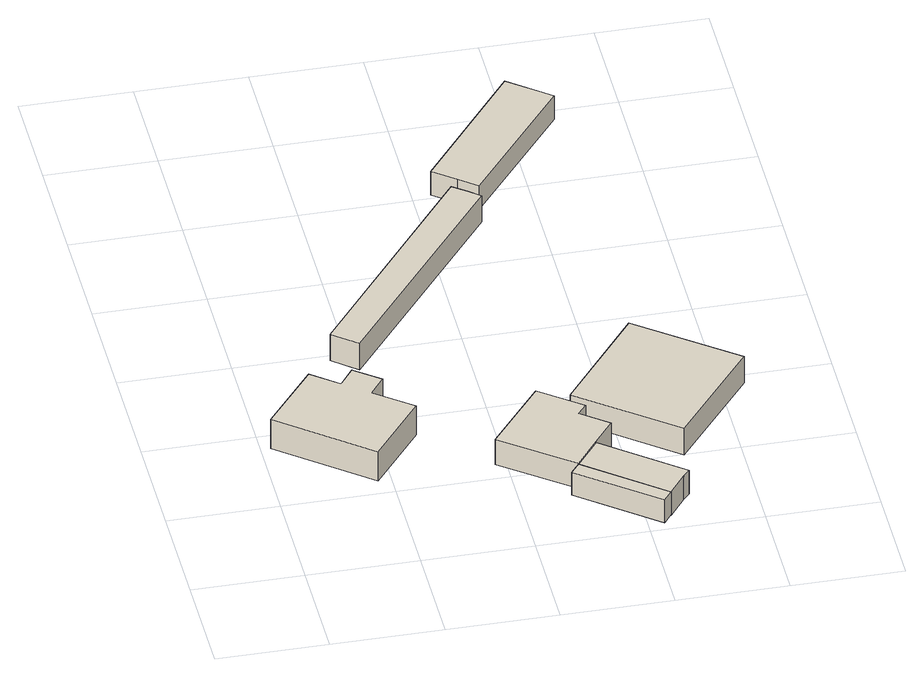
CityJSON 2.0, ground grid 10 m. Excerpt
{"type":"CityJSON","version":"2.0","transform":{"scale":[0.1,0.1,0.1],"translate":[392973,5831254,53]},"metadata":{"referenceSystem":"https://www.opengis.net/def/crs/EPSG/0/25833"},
"CityObjects":{
"building1":{"type":"Building","attributes":{"Gemeindeschluessel":"11000003","BezugspunktDach":"2200","function":"31001_1010","measuredHeight":3.04,"storeysAboveGround":1},"address":[{"country":"Germany","locality":"Berlin","thoroughfareNumber":"1","thoroughfareName":"Schillingweg"}],"geometry":[{"type":"Solid","lod":"1","boundaries":[[[[0,1,2,3,4,5,6,7]],[[8,9,10,11,12,13,14,15]],[[8,15,7,6]],[[9,8,6,5]],[[10,9,5,4]],[[11,10,4,3]],[[12,11,3,2]],[[13,12,2,1]],[[14,13,1,0]],[[15,14,0,7]]]]}]},
"building2":{"type":"Building","attributes":{"Gemeindeschluessel":"11000003","BezugspunktDach":"2200","function":"51009_1610","measuredHeight":2.73,"storeysAboveGround":0},"address":[{"country":"Germany","locality":"Berlin"}],"geometry":[{"type":"Solid","lod":"1","boundaries":[[[[16,17,18,19,20,21,22]],[[23,24,25,26,27,28,29]],[[23,29,22,21]],[[24,23,21,20]],[[25,24,20,19]],[[26,25,19,18]],[[27,26,18,17]],[[28,27,17,16]],[[29,28,16,22]]]]}]},
"building3":{"type":"Building","attributes":{"Gemeindeschluessel":"11000003","BezugspunktDach":"2200","function":"31001_2724","measuredHeight":2.94,"storeysAboveGround":1},"address":[{"country":"Germany","locality":"Berlin","thoroughfareNumber":"1 (14)","thoroughfareName":"Schillingweg"}],"geometry":[{"type":"Solid","lod":"1","boundaries":[[[[30,31,32,33,34]],[[35,36,37,38,39]],[[35,39,34,33]],[[36,35,33,32]],[[37,36,32,31]],[[38,37,31,30]],[[39,38,30,34]]]]}]},
"building4":{"type":"Building","attributes":{"Gemeindeschluessel":"11000003","BezugspunktDach":"2200","function":"51009_1610","measuredHeight":2.41,"storeysAboveGround":0},"address":[{"country":"Germany","locality":"Berlin"}],"geometry":[{"type":"Solid","lod":"1","boundaries":[[[[40,41,42,43]],[[44,45,46,47]],[[44,47,43,42]],[[45,44,42,41]],[[46,45,41,40]],[[47,46,40,43]]]]}]},
"building5":{"type":"Building","attributes":{"Gemeindeschluessel":"11000003","BezugspunktDach":"2200","function":"31001_2724","measuredHeight":2.53,"storeysAboveGround":1},"address":[{"country":"Germany","locality":"Berlin","thoroughfareNumber":"1 (6)","thoroughfareName":"Schillingweg"}],"geometry":[{"type":"Solid","lod":"1","boundaries":[[[[41,48,49,50,42]],[[51,52,53,54,55]],[[51,55,42,50]],[[52,51,50,49]],[[53,52,49,48]],[[54,53,48,41]],[[55,54,41,42]]]]}]},
"building6":{"type":"Building","attributes":{"Gemeindeschluessel":"11000003","BezugspunktDach":"2200","function":"31001_2724","measuredHeight":2.78,"storeysAboveGround":1},"address":[{"country":"Germany","locality":"Berlin","thoroughfareNumber":"1 (7)","thoroughfareName":"Schillingweg"}],"geometry":[{"type":"Solid","lod":"1","boundaries":[[[[56,57,58,59]],[[60,61,62,63]],[[60,63,59,58]],[[61,60,58,57]],[[62,61,57,56]],[[63,62,56,59]]]]}]},
"building7":{"type":"Building","attributes":{"Gemeindeschluessel":"11000003","BezugspunktDach":"2200","function":"51009_1611","measuredHeight":2.56,"storeysAboveGround":0},"address":[{"country":"Germany","locality":"Berlin"}],"geometry":[{"type":"Solid","lod":"1","boundaries":[[[[64,65,66,67,68]],[[69,70,71,72,73]],[[69,73,68,67]],[[70,69,67,66]],[[71,70,66,65]],[[72,71,65,64]],[[73,72,64,68]]]]}]}
},
"vertices":[
[88,115,36],[133,172,36],[100,198,36],[113,215,36],[90,233,36],[77,216,36],[53,235,36],[8,179,36],[53,235,5],[77,216,5],[90,233,5],[113,215,5],[100,198,5],[133,172,5],[88,115,5],[8,179,5],
[252,69,32],[273,96,32],[291,119,32],[267,138,32],[275,148,32],[238,177,32],[190,117,32],[238,177,5],[275,148,5],[267,138,5],[291,119,5],[273,96,5],[252,69,5],[190,117,5],
[106,275,31],[251,458,31],[240,467,31],[228,476,31],[84,293,31],[228,476,3],[240,467,3],[251,458,3],[106,275,3],[84,293,3],
[313,4,31],[321,14,31],[252,69,31],[244,59,31],[252,69,7],[321,14,7],[313,4,7],[244,59,7],
[336,34,31],[342,41,31],[273,96,31],[273,96,6],[342,41,6],[336,34,6],[321,14,6],[252,69,6],
[350,97,33],[421,186,33],[335,253,33],[265,164,33],[335,253,5],[421,186,5],[350,97,5],[265,164,5],
[236,486,30],[252,473,30],[341,585,30],[304,614,30],[216,502,30],[304,614,5],[341,585,5],[252,473,5],[236,486,5],[216,502,5]
]}
